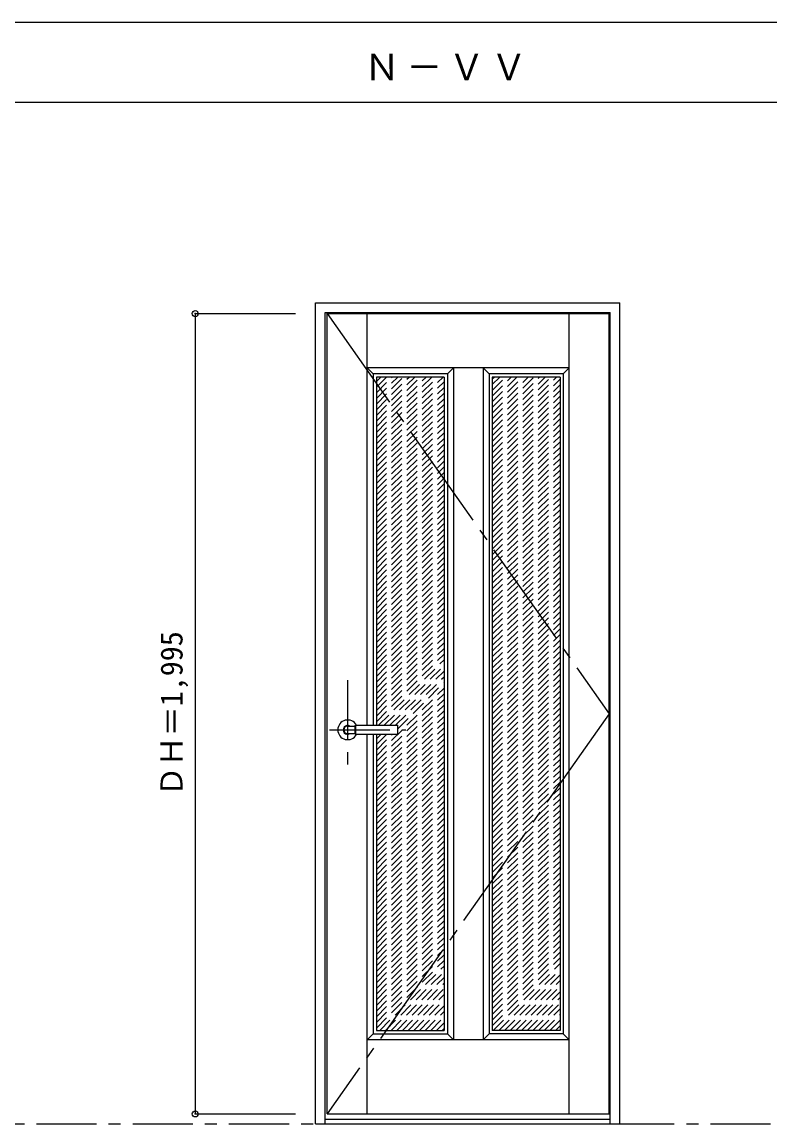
# Model space of a CAD drawing. Units: millimetres, scale not verified. Extents: x -6000 to 5700, y -4307 to 4260.
# Drawn here: x -966 to 898, y -2562 to 184 of the extents above; entities that cross this region are included whole.
import ezdxf
from ezdxf.enums import TextEntityAlignment as Align

# ---------------------------------------------------------------- set-up
doc = ezdxf.new("R2010")
doc.units = ezdxf.units.MM
doc.header["$LTSCALE"] = 30
doc.header["$PDMODE"] = 32
doc.header["$PDSIZE"] = 15
for name, pattern in [('CHAIN1', [8, 5, -1, 1, -1]), ('CHAIN2', [12, 9, -1, 1, -1]), ('DASHED1', [1.8, 1.2, -0.6])]:
    doc.linetypes.add(name, pattern=pattern)
for name, color, linetype in [('0-1_通り芯', 4, 'CHAIN1'), ('0-2_扉', 3, 'Continuous'), ('0-3_仕上げ', 7, 'Continuous'), ('0-4_枠', 3, 'Continuous'), ('0-5_レバー', 3, 'Continuous'), ('0-7', 7, 'CHAIN2'), ('0-A_文字', 7, 'Continuous'), ('0-B_寸法', 7, 'Continuous'), ('0-C_ハッチ', 4, 'DASHED1'), ('F-1_枠', 6, 'Continuous')]:
    doc.layers.add(name, color=color, linetype=linetype)
doc.styles.add('ＭＳ ゴシック', font='')
doc.styles.get('ＭＳ ゴシック').set_extended_font_data('MS Gothic')

msp = doc.modelspace()

# ---------------------------------------------------------------- linework, layer by layer
at = {"layer": '0-1_通り芯'}
for p, q in [((-154.2, -1456), (-154.2, -1666)), ((-199.2, -1580), (-9.2, -1580))]:
    msp.add_line(p, q, dxfattribs=at)
at = {"layer": '0-1_通り芯', "color": 7}
msp.add_line((-5490, -2562.5), (3436.4, -2562.5), dxfattribs=at)
at = {"layer": '0-2_扉'}
for p, q in [((-205.2, -542.5), (497.8, -542.5)), ((-205.2, -2537.5), (-205.2, -542.5)), ((497.8, -2537.5), (497.8, -542.5)), ((-205.2, -2537.5), (497.8, -2537.5))]:
    msp.add_line(p, q, dxfattribs=at)
at = {"layer": '0-3_仕上げ'}
for p, q in [((-105.7, -1568.5), (-105.7, -542.5)), ((398.3, -2537.5), (398.3, -542.5)), ((-105.7, -677.5), (-90.7, -692.5)), ((398.3, -677.5), (-105.7, -677.5)), ((109.3, -677.5), (94.3, -692.5)), ((109.3, -677.5), (109.3, -2352.5)), ((183.3, -677.5), (198.3, -692.5)), ((183.3, -677.5), (183.3, -2352.5)), ((398.3, -677.5), (383.3, -692.5)), ((-105.7, -2537.5), (-105.7, -1591.5)), ((-90.7, -2337.5), (-105.7, -2352.5)), ((398.3, -2352.5), (-105.7, -2352.5)), ((94.3, -2337.5), (109.3, -2352.5)), ((198.3, -2337.5), (183.3, -2352.5)), ((383.3, -2337.5), (398.3, -2352.5))]:
    msp.add_line(p, q, dxfattribs=at)
at = {"layer": '0-3_仕上げ', "color": 3}
for p, q in [((94.3, -692.5), (-90.7, -692.5)), ((-90.7, -692.5), (-90.7, -1568.5)), ((94.3, -692.5), (94.3, -2337.5)), ((383.3, -692.5), (198.3, -692.5)), ((198.3, -692.5), (198.3, -2337.5)), ((383.3, -692.5), (383.3, -2337.5)), ((-90.7, -1591.5), (-90.7, -2337.5)), ((-90.7, -2337.5), (94.3, -2337.5)), ((383.3, -2337.5), (198.3, -2337.5))]:
    msp.add_line(p, q, dxfattribs=at)
at = {"layer": '0-3_仕上げ', "color": 4}
for p, q in [((86.3, -700.5), (-82.7, -700.5)), ((-82.7, -700.5), (-82.7, -1568.5)), ((86.3, -700.5), (86.3, -2329.5)), ((375.3, -700.5), (206.3, -700.5)), ((206.3, -700.5), (206.3, -2329.5)), ((375.3, -700.5), (375.3, -2329.5)), ((-82.7, -1591.5), (-82.7, -2329.5)), ((-82.7, -2329.5), (86.3, -2329.5)), ((375.3, -2329.5), (206.3, -2329.5))]:
    msp.add_line(p, q, dxfattribs=at)
at = {"layer": '0-4_枠'}
for p, q in [((-234.2, -515.5), (523.8, -515.5)), ((-234.2, -2562.5), (-234.2, -515.5)), ((523.8, -2562.5), (523.8, -515.5)), ((-210.2, -539.5), (499.8, -539.5)), ((-210.2, -2562.5), (-210.2, -539.5)), ((499.8, -2562.5), (499.8, -539.5)), ((-210.2, -2550.5), (499.8, -2550.5)), ((-234.2, -2562.5), (523.8, -2562.5))]:
    msp.add_line(p, q, dxfattribs=at)
at = {"layer": '0-5_レバー'}
for p, q in [((-154.2, -1570.5), (-135.2, -1570.5)), ((-154.2, -1589.5), (-135.2, -1589.5)), ((-135.2, -1569.5), (-134.2, -1568.5)), ((-135.2, -1590.5), (-135.2, -1569.5)), ((-135.2, -1590.5), (-134.2, -1591.5)), ((-134.2, -1568.5), (-30.2, -1568.5)), ((-30.2, -1591.5), (-134.2, -1591.5)), ((-29.2, -1569.5), (-30.2, -1568.5)), ((-29.2, -1590.5), (-30.2, -1591.5)), ((-29.2, -1590.5), (-29.2, -1569.5))]:
    msp.add_line(p, q, dxfattribs=at)
at = {"layer": '0-5_レバー', "color": 4}
for p, q in [((-134.2, -1591.5), (-134.2, -1568.5)), ((-30.2, -1568.5), (-30.2, -1591.5))]:
    msp.add_line(p, q, dxfattribs=at)
for radius, start, end in [(24.55, 27.93255, 332.06745), (11, 59.72736, 300.27264)]:
    msp.add_arc((-154.2, -1580), radius, start, end, dxfattribs=at)
at = {"layer": '0-5_レバー'}
msp.add_arc((-154.2, -1580), 9.5, 90, 270, dxfattribs=at)
at = {"layer": '0-7'}
for p, q in [((-205.2, -542.5), (497.8, -1540)), ((497.8, -1540), (-205.2, -2537.5))]:
    msp.add_line(p, q, dxfattribs=at)
at = {"layer": '0-B_寸法', "color": 4}
for p, q in [((-534.2, -542.5), (-284.2, -542.5)), ((-534.2, -542.5), (-534.2, -2537.5)), ((-534.2, -2537.5), (-284.2, -2537.5))]:
    msp.add_line(p, q, dxfattribs=at)
at = {"layer": '0-B_寸法'}
for p in [(-534.2, -542.5), (-534.2, -2537.5)]:
    msp.add_point(p, dxfattribs=at)
at = {"layer": '0-C_ハッチ'}
for p, q in [((-82.7, -711.51), (-71.69, -700.5)), ((-82.7, -867.08), (83.88, -700.5)), ((-82.7, -852.93), (69.73, -700.5)), ((-82.7, -838.79), (55.59, -700.5)), ((-82.7, -824.65), (41.45, -700.5)), ((-82.7, -810.51), (27.31, -700.5)), ((-82.7, -796.37), (13.17, -700.5)), ((-82.7, -782.22), (-0.98, -700.5)), ((-82.7, -768.08), (-15.12, -700.5)), ((-82.7, -753.94), (-29.26, -700.5)), ((-82.7, -739.8), (-43.4, -700.5)), ((-82.7, -725.66), (-57.54, -700.5)), ((-82.7, -881.22), (86.3, -712.22)), ((206.3, -705.36), (211.16, -700.5)), ((206.3, -860.92), (366.72, -700.5)), ((206.3, -846.78), (352.58, -700.5)), ((206.3, -832.64), (338.44, -700.5)), ((206.3, -818.49), (324.29, -700.5)), ((206.3, -804.35), (310.15, -700.5)), ((206.3, -790.21), (296.01, -700.5)), ((206.3, -776.07), (281.87, -700.5)), ((206.3, -761.92), (267.72, -700.5)), ((206.3, -747.78), (253.58, -700.5)), ((206.3, -733.64), (239.44, -700.5)), ((206.3, -719.5), (225.3, -700.5)), ((206.3, -875.06), (375.3, -706.06)), ((-82.7, -895.36), (86.3, -726.36)), ((-82.7, -909.5), (86.3, -740.5)), ((206.3, -889.2), (375.3, -720.2)), ((206.3, -903.35), (375.3, -734.35)), ((-82.7, -923.65), (86.3, -754.65)), ((-82.7, -937.79), (86.3, -768.79)), ((206.3, -917.49), (375.3, -748.49)), ((206.3, -931.63), (375.3, -762.63)), ((-82.7, -951.93), (86.3, -782.93)), ((206.3, -945.77), (375.3, -776.77)), ((206.3, -959.91), (375.3, -790.91)), ((-82.7, -966.07), (86.3, -797.07)), ((-82.7, -980.21), (86.3, -811.21)), ((206.3, -974.06), (375.3, -805.06)), ((206.3, -988.2), (375.3, -819.2)), ((-82.7, -994.36), (86.3, -825.36)), ((-82.7, -1008.5), (86.3, -839.5)), ((206.3, -1002.34), (375.3, -833.34)), ((206.3, -1016.48), (375.3, -847.48)), ((-82.7, -1022.64), (86.3, -853.64)), ((-82.7, -1036.78), (86.3, -867.78)), ((206.3, -1030.63), (375.3, -861.63)), ((206.3, -1044.77), (375.3, -875.77)), ((-82.7, -1050.92), (86.3, -881.92)), ((-82.7, -1065.07), (86.3, -896.07)), ((206.3, -1058.91), (375.3, -889.91)), ((206.3, -1073.05), (375.3, -904.05)), ((-82.7, -1079.21), (86.3, -910.21)), ((-82.7, -1093.35), (86.3, -924.35)), ((206.3, -1087.19), (375.3, -918.19)), ((206.3, -1101.34), (375.3, -932.34)), ((-82.7, -1107.49), (86.3, -938.49)), ((-82.7, -1121.64), (86.3, -952.64)), ((206.3, -1115.48), (375.3, -946.48)), ((206.3, -1129.62), (375.3, -960.62)), ((-82.7, -1135.78), (86.3, -966.78)), ((-82.7, -1149.92), (86.3, -980.92)), ((206.3, -1143.76), (375.3, -974.76)), ((206.3, -1157.9), (375.3, -988.9)), ((-82.7, -1164.06), (86.3, -995.06)), ((-82.7, -1178.2), (86.3, -1009.2)), ((206.3, -1172.05), (375.3, -1003.05)), ((-82.7, -1192.35), (86.3, -1023.35)), ((-82.7, -1206.49), (86.3, -1037.49)), ((206.3, -1186.19), (375.3, -1017.19)), ((206.3, -1200.33), (375.3, -1031.33)), ((-82.7, -1220.63), (86.3, -1051.63)), ((-82.7, -1234.77), (86.3, -1065.77)), ((206.3, -1214.47), (375.3, -1045.47)), ((206.3, -1228.62), (375.3, -1059.62)), ((-82.7, -1248.91), (86.3, -1079.91)), ((-82.7, -1263.06), (86.3, -1094.06)), ((206.3, -1242.76), (375.3, -1073.76)), ((206.3, -1256.9), (375.3, -1087.9)), ((-82.7, -1277.2), (86.3, -1108.2)), ((-82.7, -1291.34), (86.3, -1122.34)), ((206.3, -1271.04), (375.3, -1102.04)), ((206.3, -1285.18), (375.3, -1116.18)), ((-82.7, -1305.48), (86.3, -1136.48)), ((-82.7, -1319.63), (86.3, -1150.63)), ((206.3, -1299.33), (375.3, -1130.33)), ((206.3, -1313.47), (375.3, -1144.47)), ((-82.7, -1333.77), (86.3, -1164.77)), ((-82.7, -1347.91), (86.3, -1178.91)), ((206.3, -1327.61), (375.3, -1158.61)), ((206.3, -1341.75), (375.3, -1172.75)), ((-82.7, -1362.05), (86.3, -1193.05)), ((-82.7, -1376.19), (86.3, -1207.19)), ((206.3, -1355.89), (375.3, -1186.89)), ((206.3, -1370.04), (375.3, -1201.04)), ((-82.7, -1390.34), (86.3, -1221.34)), ((-82.7, -1404.48), (86.3, -1235.48)), ((206.3, -1384.18), (375.3, -1215.18)), ((206.3, -1398.32), (375.3, -1229.32)), ((-82.7, -1418.62), (86.3, -1249.62)), ((206.3, -1412.46), (375.3, -1243.46)), ((206.3, -1426.6), (375.3, -1257.6)), ((-82.7, -1432.76), (86.3, -1263.76)), ((-82.7, -1446.9), (86.3, -1277.9)), ((206.3, -1440.75), (375.3, -1271.75)), ((206.3, -1454.89), (375.3, -1285.89)), ((-82.7, -1461.05), (86.3, -1292.05)), ((-82.7, -1475.19), (86.3, -1306.19)), ((206.3, -1469.03), (375.3, -1300.03)), ((206.3, -1483.17), (375.3, -1314.17)), ((-82.7, -1489.33), (86.3, -1320.33)), ((-82.7, -1503.47), (86.3, -1334.47)), ((206.3, -1497.32), (375.3, -1328.32)), ((206.3, -1511.46), (375.3, -1342.46)), ((-82.7, -1517.62), (86.3, -1348.62)), ((-82.7, -1531.76), (86.3, -1362.76)), ((206.3, -1525.6), (375.3, -1356.6)), ((206.3, -1539.74), (375.3, -1370.74)), ((-82.7, -1545.9), (86.3, -1376.9)), ((-82.7, -1560.04), (86.3, -1391.04)), ((206.3, -1553.88), (375.3, -1384.88)), ((206.3, -1568.03), (375.3, -1399.03)), ((-77.02, -1568.5), (86.3, -1405.18)), ((-62.87, -1568.5), (86.3, -1419.33)), ((206.3, -1582.17), (375.3, -1413.17)), ((206.3, -1596.31), (375.3, -1427.31)), ((-48.73, -1568.5), (86.3, -1433.47)), ((-34.59, -1568.5), (86.3, -1447.61)), ((206.3, -1610.45), (375.3, -1441.45)), ((206.3, -1624.59), (375.3, -1455.59)), ((-82.7, -1644.89), (86.3, -1475.89)), ((-29.2, -1577.25), (86.3, -1461.75)), ((206.3, -1638.74), (375.3, -1469.74)), ((-82.7, -1659.04), (86.3, -1490.04)), ((-82.7, -1673.18), (86.3, -1504.18)), ((206.3, -1652.88), (375.3, -1483.88)), ((206.3, -1667.02), (375.3, -1498.02)), ((-82.7, -1687.32), (86.3, -1518.32)), ((-82.7, -1701.46), (86.3, -1532.46)), ((206.3, -1681.16), (375.3, -1512.16)), ((206.3, -1695.31), (375.3, -1526.31)), ((-82.7, -1715.6), (86.3, -1546.6)), ((-82.7, -1729.75), (86.3, -1560.75)), ((206.3, -1709.45), (375.3, -1540.45)), ((206.3, -1723.59), (375.3, -1554.59)), ((-82.7, -1743.89), (86.3, -1574.89)), ((-82.7, -1758.03), (86.3, -1589.03)), ((-82.7, -1616.61), (-57.59, -1591.5)), ((-82.7, -1602.47), (-71.73, -1591.5)), ((-82.7, -1630.75), (-43.45, -1591.5)), ((206.3, -1737.73), (375.3, -1568.73)), ((206.3, -1751.87), (375.3, -1582.87)), ((-82.7, -1772.17), (86.3, -1603.17)), ((-82.7, -1786.32), (86.3, -1617.32)), ((206.3, -1766.02), (375.3, -1597.02)), ((206.3, -1780.16), (375.3, -1611.16)), ((-82.7, -1800.46), (86.3, -1631.46)), ((-82.7, -1814.6), (86.3, -1645.6)), ((206.3, -1794.3), (375.3, -1625.3)), ((206.3, -1808.44), (375.3, -1639.44)), ((-82.7, -1828.74), (86.3, -1659.74)), ((-82.7, -1842.88), (86.3, -1673.88)), ((206.3, -1822.58), (375.3, -1653.58)), ((206.3, -1836.73), (375.3, -1667.73)), ((-82.7, -1857.03), (86.3, -1688.03)), ((-82.7, -1871.17), (86.3, -1702.17)), ((206.3, -1850.87), (375.3, -1681.87)), ((206.3, -1865.01), (375.3, -1696.01)), ((-82.7, -1885.31), (86.3, -1716.31)), ((-82.7, -1899.45), (86.3, -1730.45)), ((206.3, -1879.15), (375.3, -1710.15)), ((206.3, -1893.3), (375.3, -1724.3)), ((-82.7, -1913.59), (86.3, -1744.59)), ((206.3, -1907.44), (375.3, -1738.44)), ((206.3, -1921.58), (375.3, -1752.58)), ((-82.7, -1927.74), (86.3, -1758.74)), ((-82.7, -1941.88), (86.3, -1772.88)), ((206.3, -1935.72), (375.3, -1766.72)), ((206.3, -1949.86), (375.3, -1780.86)), ((-82.7, -1956.02), (86.3, -1787.02)), ((-82.7, -1970.16), (86.3, -1801.16)), ((206.3, -1964.01), (375.3, -1795.01)), ((206.3, -1978.15), (375.3, -1809.15)), ((-82.7, -1984.31), (86.3, -1815.31)), ((-82.7, -1998.45), (86.3, -1829.45)), ((206.3, -1992.29), (375.3, -1823.29)), ((206.3, -2006.43), (375.3, -1837.43)), ((-82.7, -2012.59), (86.3, -1843.59)), ((-82.7, -2026.73), (86.3, -1857.73)), ((206.3, -2020.57), (375.3, -1851.57)), ((206.3, -2034.72), (375.3, -1865.72)), ((-82.7, -2040.87), (86.3, -1871.87)), ((-82.7, -2055.02), (86.3, -1886.02)), ((206.3, -2048.86), (375.3, -1879.86)), ((206.3, -2063), (375.3, -1894)), ((-82.7, -2069.16), (86.3, -1900.16)), ((-82.7, -2083.3), (86.3, -1914.3)), ((206.3, -2077.14), (375.3, -1908.14)), ((206.3, -2091.29), (375.3, -1922.29)), ((-82.7, -2097.44), (86.3, -1928.44)), ((-82.7, -2111.58), (86.3, -1942.58)), ((206.3, -2105.43), (375.3, -1936.43)), ((-82.7, -2125.73), (86.3, -1956.73)), ((-82.7, -2139.87), (86.3, -1970.87)), ((206.3, -2119.57), (375.3, -1950.57)), ((206.3, -2133.71), (375.3, -1964.71)), ((-82.7, -2154.01), (86.3, -1985.01)), ((-82.7, -2168.15), (86.3, -1999.15)), ((206.3, -2147.85), (375.3, -1978.85)), ((206.3, -2162), (375.3, -1993)), ((-82.7, -2182.3), (86.3, -2013.3)), ((-82.7, -2196.44), (86.3, -2027.44)), ((206.3, -2176.14), (375.3, -2007.14)), ((206.3, -2190.28), (375.3, -2021.28)), ((-82.7, -2210.58), (86.3, -2041.58)), ((-82.7, -2224.72), (86.3, -2055.72)), ((206.3, -2204.42), (375.3, -2035.42)), ((206.3, -2218.56), (375.3, -2049.56)), ((-82.7, -2238.86), (86.3, -2069.86)), ((-82.7, -2253.01), (86.3, -2084.01)), ((206.3, -2232.71), (375.3, -2063.71)), ((206.3, -2246.85), (375.3, -2077.85)), ((-82.7, -2267.15), (86.3, -2098.15)), ((-82.7, -2281.29), (86.3, -2112.29)), ((206.3, -2260.99), (375.3, -2091.99)), ((206.3, -2275.13), (375.3, -2106.13)), ((-82.7, -2295.43), (86.3, -2126.43)), ((-82.7, -2309.57), (86.3, -2140.57)), ((206.3, -2289.28), (375.3, -2120.28)), ((206.3, -2303.42), (375.3, -2134.42)), ((-82.7, -2323.72), (86.3, -2154.72)), ((-74.34, -2329.5), (86.3, -2168.86)), ((206.3, -2317.56), (375.3, -2148.56)), ((208.5, -2329.5), (375.3, -2162.7)), ((-60.2, -2329.5), (86.3, -2183)), ((-46.06, -2329.5), (86.3, -2197.14)), ((222.64, -2329.5), (375.3, -2176.84)), ((236.79, -2329.5), (375.3, -2190.99)), ((-31.91, -2329.5), (86.3, -2211.29)), ((250.93, -2329.5), (375.3, -2205.13)), ((265.07, -2329.5), (375.3, -2219.27)), ((-17.77, -2329.5), (86.3, -2225.43)), ((-3.63, -2329.5), (86.3, -2239.57)), ((279.21, -2329.5), (375.3, -2233.41)), ((293.35, -2329.5), (375.3, -2247.55)), ((10.51, -2329.5), (86.3, -2253.71)), ((24.65, -2329.5), (86.3, -2267.85)), ((307.5, -2329.5), (375.3, -2261.7)), ((321.64, -2329.5), (375.3, -2275.84)), ((38.8, -2329.5), (86.3, -2282)), ((52.94, -2329.5), (86.3, -2296.14)), ((335.78, -2329.5), (375.3, -2289.98)), ((349.92, -2329.5), (375.3, -2304.12)), ((67.08, -2329.5), (86.3, -2310.28)), ((81.22, -2329.5), (86.3, -2324.42)), ((364.07, -2329.5), (375.3, -2318.27))]:
    msp.add_line(p, q, dxfattribs=at)
at = {"layer": 'F-1_枠'}
for p, q in [((-6000, 184.5), (5700, 184.5)), ((-6000, -15.5), (5700, -15.5))]:
    msp.add_line(p, q, dxfattribs=at)

# ---------------------------------------------------------------- texts
at = {"layer": '0-A_文字', "insert": (-113.5, 39.5), "char_height": 65.98, "attachment_point": 7, "style": 'ＭＳ ゴシック'}
msp.add_mtext('\\T1.17;Ｎ－ＶＶ', dxfattribs=at)
at = {"layer": '0-B_寸法', "style": 'ＭＳ ゴシック'}
msp.add_text('ＤＨ＝1,995', height=54.99, rotation=90, dxfattribs=at).set_placement((-549.2, -1746.25), align=Align.BOTTOM_LEFT)

doc.saveas('drawing.dxf')
